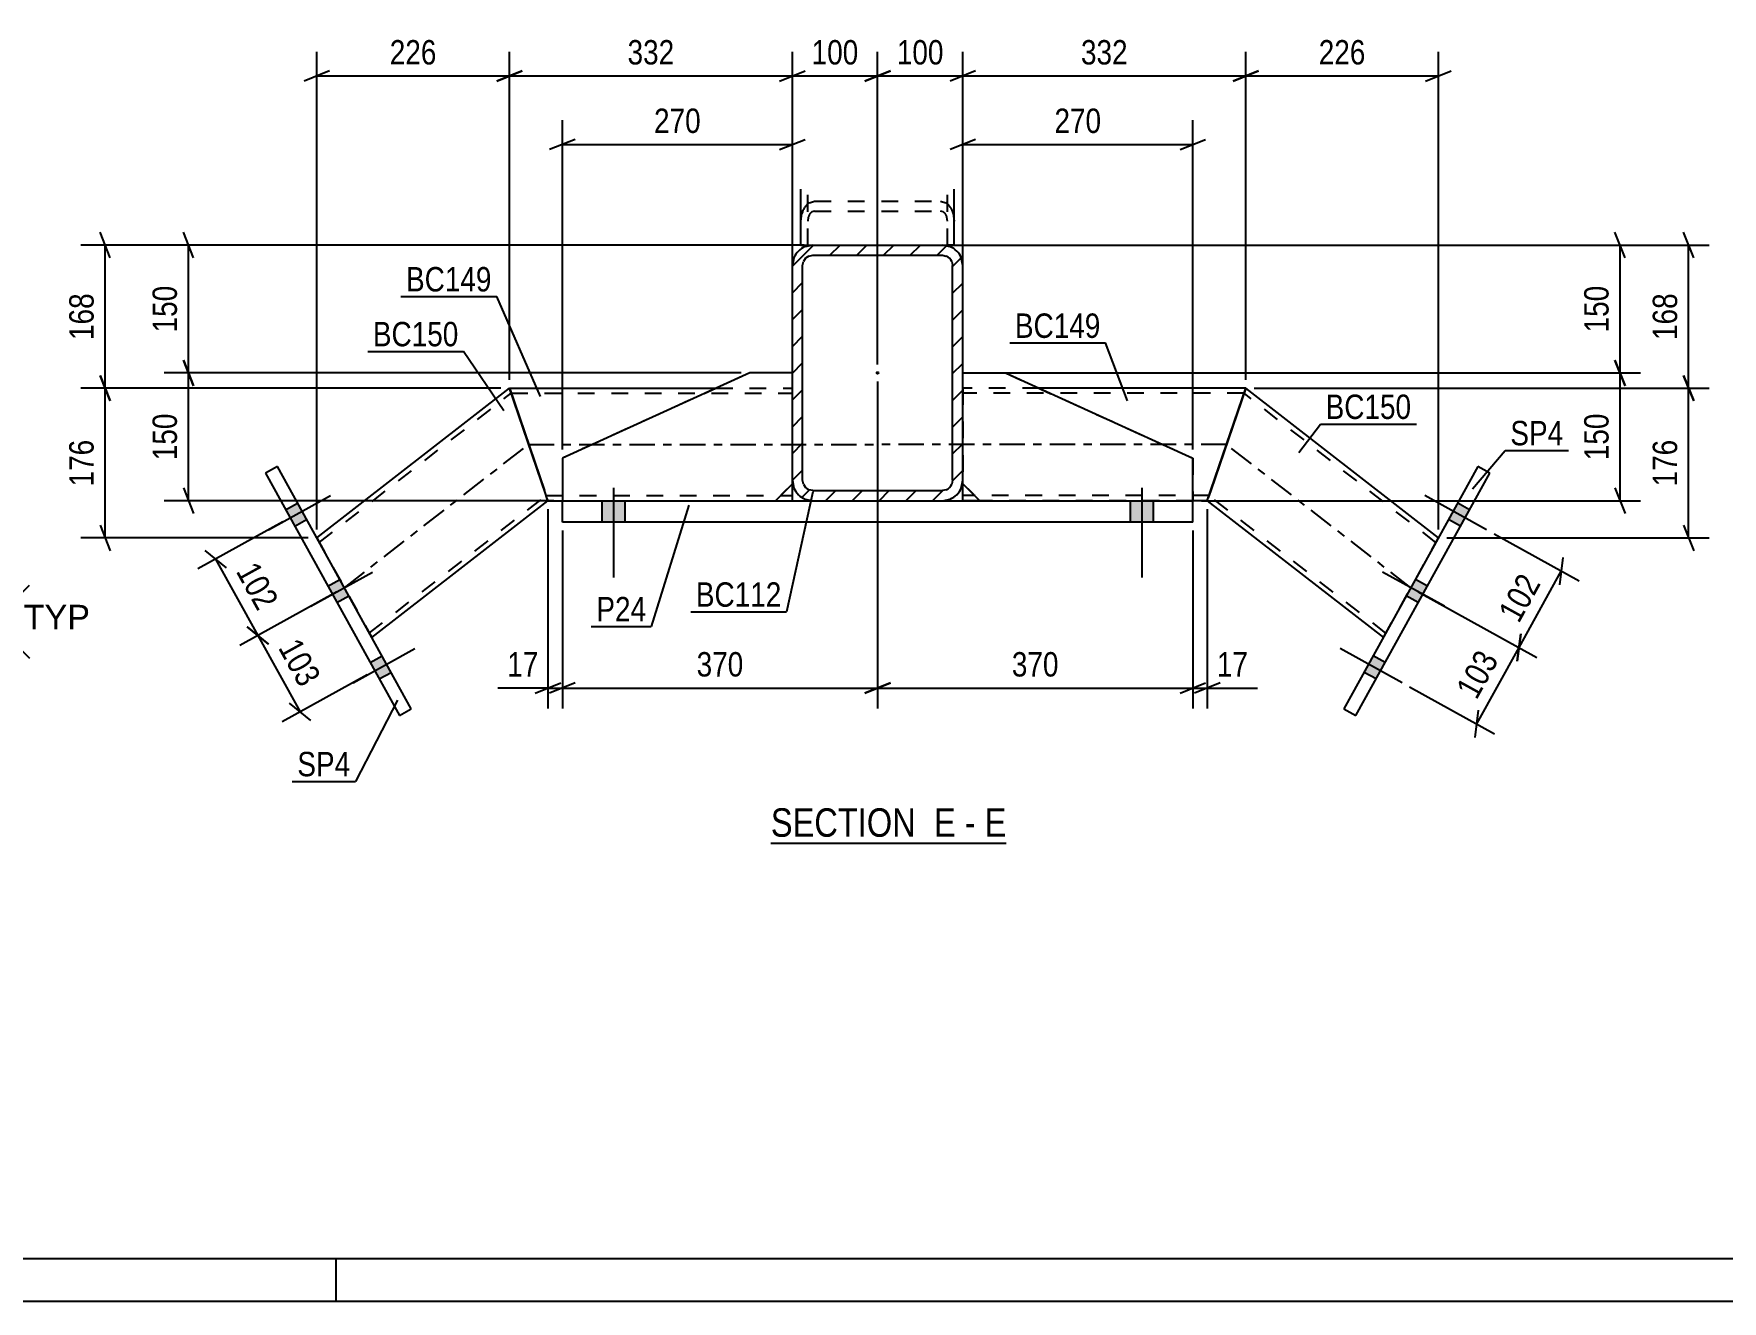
# Model space of a CAD drawing. Header units: millimetres. Extents: x -95 to 746, y -460 to 134.
# Drawn here: x 80.8 to 279, y -460.3 to -311.5 of the extents above; entities that cross this region are included whole.
import ezdxf

# ---------------------------------------------------------------- set-up
doc = ezdxf.new("R2010")
doc.units = ezdxf.units.MM
doc.linetypes.add('DXK_LINE_DOT2', pattern=[3.9198, 1.9599, -1.9599])
doc.linetypes.add('DXK_LINE_DOT3', pattern=[5.9187, 2.979, -0.9799, 0.9799, -0.9799])
doc.styles.add('Arial', font='ARIAL.TTF', dxfattribs={"height": 0.2})
doc.styles.add('Arial Narrow', font='ARIALN.TTF', dxfattribs={"height": 0.2})

# ---------------------------------------------------------------- blocks, each defined once
blk = doc.blocks.new('Unknown-389780219-19542')
at = {"color": 5, "linetype": 'Continuous'}
for p, q in [((-89.69, -455.27), (741.31, -455.27)), ((116.31, -460.27), (116.31, -455.27)), ((-94.69, -460.27), (746.31, -460.27))]:
    blk.add_line(p, q, dxfattribs=at)
blk = doc.blocks.new('Unknown-389780219-19 - 40084')
at = {"color": 6, "linetype": 'Continuous'}
blk.add_line((167.33, -406.5), (194.97, -406.5), dxfattribs=at)
at = {"color": 0, "linetype": 'Continuous'}
for points in [[(185.44, -405.75), (185.44, -402.25), (167.33, -402.25), (167.33, -405.75)], [(189.04, -405.75), (189.04, -402.25), (186.49, -402.25), (186.49, -405.75)], [(191.37, -405.75), (191.37, -402.25), (190.09, -402.25), (190.09, -405.75)], [(194.97, -405.75), (194.97, -402.25), (192.42, -402.25), (192.42, -405.75)]]:
    blk.add_wipeout(points, dxfattribs=at)
at = {"color": 7, "linetype": 'Continuous', "style": 'Arial Narrow'}
for s, p in [('SECTION ', (167.33, -405.75)), ('E', (186.49, -405.75)), ('-', (190.09, -405.75)), ('E', (192.42, -405.75))]:
    blk.add_text(s, height=3.34, dxfattribs=at).set_placement(p)
blk = doc.blocks.new('Part-389780219-40167 - 40084')
at = {"color": 2, "linetype": 'Continuous'}
for p, q in [((109.41, -362.29), (108.01, -363.07)), ((125.13, -390.74), (109.41, -362.29)), ((108.01, -363.07), (123.73, -391.51)), ((123.73, -391.51), (125.13, -390.74))]:
    blk.add_line(p, q, dxfattribs=at)
blk = doc.blocks.new('Part-389780219-40157 - 40084')
at = {"color": 2, "linetype": 'Continuous'}
for p, q in [((114.04, -370.67), (136.65, -353.1)), ((136.65, -353.1), (136.68, -353.19)), ((136.68, -353.19), (140.76, -365.1)), ((120.5, -382.36), (141.17, -366.3)), ((141.17, -366.3), (140.76, -365.1))]:
    blk.add_line(p, q, dxfattribs=at)
at = {"color": 7, "linetype": 'DXK_LINE_DOT2'}
for p, q in [((114.33, -371.2), (136.85, -353.7)), ((120.21, -381.83), (140.97, -365.7)), ((141.14, -366.21), (141.05, -365.95)), ((141.17, -366.3), (141.14, -366.21)), ((114.04, -370.67), (120.5, -382.36))]:
    blk.add_line(p, q, dxfattribs=at)
at = {"color": 7, "linetype": 'DXK_LINE_DOT3'}
blk.add_line((117.27, -376.52), (138.91, -359.7), dxfattribs=at)
blk = doc.blocks.new('Part-389780219-40133 - 40084')
at = {"color": 2, "linetype": 'Continuous'}
for p, q in [((142.86, -366.31), (142.86, -366.31)), ((142.86, -368.81), (142.86, -366.31)), ((142.86, -366.31), (216.86, -366.31)), ((216.86, -366.31), (216.86, -366.31)), ((216.86, -368.81), (216.86, -366.31)), ((142.86, -368.81), (142.86, -368.81)), ((216.86, -368.81), (142.86, -368.81)), ((216.86, -368.81), (216.86, -368.81))]:
    blk.add_line(p, q, dxfattribs=at)
at = {"color": 7, "linetype": 'DXK_LINE_DOT2'}
for p, q in [((142.86, -366.31), (216.86, -366.31)), ((216.86, -368.81), (142.86, -368.81))]:
    blk.add_line(p, q, dxfattribs=at)
blk = doc.blocks.new('Part-389780219-40085 - 40084')
at = {"color": 2, "linetype": 'Continuous'}
for p, q in [((170.86, -336.3), (170.86, -329.74)), ((188.86, -336.3), (188.86, -329.74)), ((170.86, -336.3), (172.26, -336.3)), ((187.46, -336.3), (188.39, -336.3)), ((188.39, -336.3), (188.86, -336.3))]:
    blk.add_line(p, q, dxfattribs=at)
at = {"color": 7, "linetype": 'DXK_LINE_DOT2'}
for p, q in [((171.66, -336.3), (171.66, -329.74)), ((188.06, -336.3), (188.06, -329.74)), ((170.86, -333.48), (170.98, -332.59)), ((171.85, -331.33), (172.46, -331.15)), ((172.46, -332.32), (172.16, -332.4)), ((172.46, -331.15), (187.26, -331.15)), ((172.46, -332.32), (187.26, -332.32)), ((187.26, -331.15), (187.87, -331.33)), ((187.57, -332.4), (187.26, -332.32)), ((188.74, -332.59), (188.86, -333.48)), ((171.72, -333.04), (171.66, -333.48)), ((188.06, -333.48), (188, -333.04)), ((172.26, -336.3), (187.87, -336.3)), ((188.74, -336.3), (188.06, -336.3))]:
    blk.add_line(p, q, dxfattribs=at)
for centre, radius, start, end in [((173.05, -333.08), 2.13, 124.4664, 166.7051), ((172.76, -333.28), 1.06, 124.4664, 166.7051), ((186.97, -333.28), 1.06, 13.2949, 55.5336), ((186.67, -333.08), 2.13, 13.2949, 55.5336)]:
    blk.add_arc(centre, radius, start, end, dxfattribs=at)
blk = doc.blocks.new('Part-389780219-40146 - 40084')
at = {"color": 7, "linetype": 'DXK_LINE_DOT2'}
for p, q in [((198.81, -353.1), (189.86, -353.1)), ((189.86, -353.19), (189.86, -353.1)), ((189.86, -353.1), (189.86, -364.31)), ((222.87, -353.7), (189.86, -353.7)), ((189.86, -365.56), (189.86, -365.1)), ((189.86, -365.53), (189.86, -365.33)), ((189.86, -365.56), (189.86, -365.53)), ((189.86, -365.66), (189.86, -365.56)), ((189.86, -365.56), (189.86, -365.66)), ((189.86, -365.7), (189.86, -365.66)), ((189.86, -365.66), (189.86, -365.7)), ((189.86, -365.95), (189.86, -365.66)), ((218.76, -365.7), (189.86, -365.7)), ((216.86, -366.3), (191.85, -366.3))]:
    blk.add_line(p, q, dxfattribs=at)
at = {"color": 2, "linetype": 'Continuous'}
for p, q in [((223.08, -353.1), (198.81, -353.1)), ((218.55, -366.3), (223.08, -353.1)), ((189.86, -365.1), (189.86, -364.31)), ((189.86, -365.95), (189.86, -365.1)), ((189.86, -366.21), (189.86, -365.95)), ((189.86, -366.3), (189.86, -366.21)), ((191.85, -366.3), (189.86, -366.3)), ((218.55, -366.3), (216.86, -366.3))]:
    blk.add_line(p, q, dxfattribs=at)
at = {"color": 7, "linetype": 'DXK_LINE_DOT3'}
blk.add_line((220.81, -359.7), (179.86, -359.7), dxfattribs=at)
blk = doc.blocks.new('Part-389780219-40147 - 40084')
at = {"color": 2, "linetype": 'Continuous'}
for p, q in [((223.08, -353.1), (218.96, -365.1)), ((245.69, -370.67), (223.08, -353.1)), ((218.58, -366.21), (218.55, -366.3)), ((218.55, -366.3), (239.23, -382.37)), ((218.58, -366.21), (218.96, -365.1))]:
    blk.add_line(p, q, dxfattribs=at)
at = {"color": 7, "linetype": 'DXK_LINE_DOT2'}
for p, q in [((245.39, -371.2), (222.87, -353.7)), ((218.96, -365.1), (218.67, -365.95)), ((239.52, -381.84), (218.76, -365.7)), ((239.23, -382.37), (245.69, -370.67))]:
    blk.add_line(p, q, dxfattribs=at)
at = {"color": 7, "linetype": 'DXK_LINE_DOT3'}
blk.add_line((242.46, -376.52), (220.81, -359.7), dxfattribs=at)
blk = doc.blocks.new('Part-389780219-40156 - 40084')
at = {"color": 2, "linetype": 'Continuous'}
for p, q in [((136.65, -353.1), (160.92, -353.1)), ((140.92, -365.56), (136.65, -353.1)), ((169.86, -365.1), (169.86, -364.31)), ((141.05, -365.95), (140.92, -365.56)), ((141.14, -366.21), (141.05, -365.95)), ((141.17, -366.3), (141.14, -366.21)), ((141.17, -366.3), (142.86, -366.3)), ((167.87, -366.3), (169.86, -366.3)), ((169.86, -366.3), (169.86, -365.1))]:
    blk.add_line(p, q, dxfattribs=at)
at = {"color": 7, "linetype": 'DXK_LINE_DOT2'}
for p, q in [((136.85, -353.7), (169.86, -353.7)), ((160.92, -353.1), (169.86, -353.1)), ((169.86, -364.31), (169.86, -353.1)), ((169.86, -353.75), (169.86, -353.7)), ((140.97, -365.7), (169.86, -365.7)), ((141.17, -366.3), (141.14, -366.21)), ((142.86, -366.3), (167.87, -366.3)), ((169.86, -366.21), (169.86, -365.95)), ((169.86, -366.3), (169.86, -366.21))]:
    blk.add_line(p, q, dxfattribs=at)
at = {"color": 7, "linetype": 'DXK_LINE_DOT3'}
blk.add_line((138.91, -359.7), (179.86, -359.7), dxfattribs=at)
blk = doc.blocks.new('Part-389780219-40166 - 40084')
at = {"color": 2, "linetype": 'Continuous'}
for p, q in [((250.32, -362.3), (234.6, -390.74)), ((251.72, -363.07), (250.32, -362.3)), ((236, -391.52), (251.72, -363.07)), ((234.6, -390.74), (236, -391.52))]:
    blk.add_line(p, q, dxfattribs=at)
blk = doc.blocks.new('Part-389780219-40168 - 40084')
at = {"color": 7, "linetype": 'DXK_LINE_DOT2'}
for p, q in [((189.86, -364.31), (189.86, -351.31)), ((189.86, -351.31), (194.86, -351.31)), ((194.86, -351.31), (216.86, -361.31)), ((216.86, -361.31), (216.86, -366.31)), ((191.86, -366.31), (189.86, -364.31)), ((216.86, -366.31), (191.86, -366.31))]:
    blk.add_line(p, q, dxfattribs=at)
blk = doc.blocks.new('Part-389780219-40169 - 40084')
at = {"color": 7, "linetype": 'DXK_LINE_DOT2'}
for p, q in [((189.86, -364.31), (189.86, -351.31)), ((189.86, -351.31), (194.86, -351.31)), ((194.86, -351.31), (216.86, -361.31)), ((216.86, -361.31), (216.86, -366.31)), ((191.86, -366.31), (189.86, -364.31)), ((216.86, -366.31), (191.86, -366.31))]:
    blk.add_line(p, q, dxfattribs=at)
blk = doc.blocks.new('Part-389780219-40170 - 40084')
at = {"color": 2, "linetype": 'Continuous'}
for p, q in [((189.86, -351.31), (194.86, -351.31)), ((194.86, -351.31), (216.86, -361.31)), ((216.86, -366.31), (216.86, -361.31)), ((189.86, -364.31), (189.86, -363.9)), ((191.86, -366.31), (189.86, -364.31))]:
    blk.add_line(p, q, dxfattribs=at)
at = {"color": 7, "linetype": 'DXK_LINE_DOT2'}
for p, q in [((189.86, -363.9), (189.86, -351.31)), ((216.86, -366.31), (191.86, -366.31))]:
    blk.add_line(p, q, dxfattribs=at)
blk = doc.blocks.new('Part-389780219-40171 - 40084')
at = {"color": 7, "linetype": 'DXK_LINE_DOT2'}
for p, q in [((164.86, -351.31), (142.86, -361.31)), ((169.86, -351.31), (164.86, -351.31)), ((169.86, -364.31), (169.86, -351.31)), ((142.86, -361.31), (142.86, -366.31)), ((167.86, -366.31), (169.86, -364.31)), ((142.86, -366.31), (167.86, -366.31))]:
    blk.add_line(p, q, dxfattribs=at)
blk = doc.blocks.new('Part-389780219-40172 - 40084')
at = {"color": 7, "linetype": 'DXK_LINE_DOT2'}
for p, q in [((164.86, -351.31), (142.86, -361.31)), ((169.86, -351.31), (164.86, -351.31)), ((169.86, -364.31), (169.86, -351.31)), ((142.86, -361.31), (142.86, -366.31)), ((167.86, -366.31), (169.86, -364.31)), ((142.86, -366.31), (167.86, -366.31))]:
    blk.add_line(p, q, dxfattribs=at)
blk = doc.blocks.new('Part-389780219-40173 - 40084')
at = {"color": 2, "linetype": 'Continuous'}
for p, q in [((164.86, -351.31), (142.86, -361.31)), ((169.86, -351.31), (164.86, -351.31)), ((142.86, -361.31), (142.86, -366.31)), ((169.86, -364.31), (167.86, -366.31)), ((169.86, -363.9), (169.86, -364.31))]:
    blk.add_line(p, q, dxfattribs=at)
at = {"color": 7, "linetype": 'DXK_LINE_DOT2'}
for p, q in [((169.86, -363.9), (169.86, -351.31)), ((142.86, -366.31), (167.86, -366.31))]:
    blk.add_line(p, q, dxfattribs=at)
blk = doc.blocks.new('Part-389780219-40191 - 40084')
at = {"linetype": 'Continuous'}
h = blk.add_hatch(dxfattribs=at)
h.set_pattern_fill('', scale=0.7, style=0, pattern_type=0)
h.set_pattern_definition([(45, (169.8613, -363.9027), (-1.57154, 1.57154), [])])
h.paths.add_polyline_path([(169.86, -338.7), (169.86, -363.9), (170.04, -364.82), (170.56, -365.6), (171.34, -366.12), (172.26, -366.3), (187.46, -366.3), (188.38, -366.12), (189.16, -365.6), (189.68, -364.82), (189.86, -363.9), (189.86, -338.7), (189.68, -337.78), (189.16, -337.01), (188.38, -336.49), (187.46, -336.3), (172.26, -336.3), (171.34, -336.49), (170.56, -337.01), (170.04, -337.78)])
h.paths.add_polyline_path([(171.41, -337.85), (171.8, -337.59), (172.26, -337.5), (187.46, -337.5), (187.92, -337.59), (188.31, -337.85), (188.57, -338.24), (188.66, -338.7), (188.66, -363.9), (188.57, -364.36), (188.31, -364.75), (187.92, -365.01), (187.46, -365.1), (172.26, -365.1), (171.8, -365.01), (171.41, -364.75), (171.15, -364.36), (171.06, -363.9), (171.06, -338.7), (171.15, -338.24)])
blk.add_hatch(color=30, dxfattribs=at).paths.add_polyline_path([(179.86, -351.4, -1), (179.86, -351.2, -1)])
at = {"color": 2, "linetype": 'Continuous'}
for p, q in [((172.26, -336.3), (171.34, -336.49)), ((172.26, -336.3), (187.46, -336.3)), ((188.38, -336.49), (187.46, -336.3)), ((170.04, -337.78), (169.86, -338.7)), ((169.86, -363.9), (169.86, -338.7)), ((171.06, -338.7), (171.15, -338.24)), ((171.06, -363.9), (171.06, -338.7)), ((171.8, -337.59), (172.26, -337.5)), ((172.26, -337.5), (187.46, -337.5)), ((187.46, -337.5), (187.92, -337.59)), ((188.57, -338.24), (188.66, -338.7)), ((188.66, -363.9), (188.66, -338.7)), ((189.86, -338.7), (189.68, -337.78)), ((189.86, -363.9), (189.86, -338.7)), ((169.86, -363.9), (170.04, -364.82)), ((171.15, -364.36), (171.06, -363.9)), ((188.66, -363.9), (188.57, -364.36)), ((189.68, -364.82), (189.86, -363.9)), ((171.34, -366.12), (172.26, -366.3)), ((172.26, -365.1), (171.8, -365.01)), ((172.26, -365.1), (187.46, -365.1)), ((172.26, -366.3), (187.46, -366.3)), ((187.92, -365.01), (187.46, -365.1)), ((187.46, -366.3), (188.38, -366.12))]:
    blk.add_line(p, q, dxfattribs=at)
at = {"color": 30, "linetype": 'DXK_LINE_DOT3'}
blk.add_line((179.86, -351.3), (179.86, -351.3), dxfattribs=at)
at = {"color": 30, "linetype": 'Continuous'}
blk.add_circle((179.86, -351.3), 0.1, dxfattribs=at)
at = {"color": 2, "linetype": 'Continuous'}
for centre, radius, start, end in [((172.26, -338.7), 2.4, 112.5, 157.5), ((187.46, -338.7), 2.4, 22.5, 67.5), ((172.26, -338.7), 1.2, 112.5, 157.5), ((187.46, -338.7), 1.2, 22.5, 67.5), ((172.26, -363.9), 1.2, 202.5, 247.5), ((187.46, -363.9), 1.2, 292.5, 337.5), ((172.26, -363.9), 2.4, 202.5, 247.5), ((187.46, -363.9), 2.4, 292.5, 337.5)]:
    blk.add_arc(centre, radius, start, end, dxfattribs=at)
blk = doc.blocks.new('Bolt-389780219-40302 - 40084')
at = {"linetype": 'Continuous'}
blk.add_hatch(color=1, dxfattribs=at).paths.add_polyline_path([(147.51, -368.81), (150.21, -368.81), (150.21, -366.31), (147.51, -366.31)])
blk.add_hatch(color=1, dxfattribs=at).paths.add_polyline_path([(147.51, -368.81), (150.21, -368.81), (150.21, -366.31), (147.51, -366.31)])
blk.add_hatch(color=1, dxfattribs=at).paths.add_polyline_path([(147.51, -368.81), (150.21, -368.81), (150.21, -366.31), (147.51, -366.31)])
at = {"color": 1, "linetype": 'Continuous'}
for p, q in [((147.51, -366.31), (147.51, -368.81)), ((147.51, -366.31), (147.51, -368.81)), ((147.51, -366.31), (147.51, -368.81)), ((148.86, -364.81), (148.86, -375.31)), ((148.86, -364.81), (148.86, -375.31)), ((148.86, -364.81), (148.86, -375.31)), ((150.21, -366.31), (150.21, -368.81)), ((150.21, -366.31), (150.21, -368.81)), ((150.21, -366.31), (150.21, -368.81))]:
    blk.add_line(p, q, dxfattribs=at)
blk = doc.blocks.new('Bolt-389780219-40303 - 40084')
at = {"linetype": 'Continuous'}
blk.add_hatch(color=1, dxfattribs=at).paths.add_polyline_path([(209.51, -368.81), (212.21, -368.81), (212.21, -366.31), (209.51, -366.31)])
blk.add_hatch(color=1, dxfattribs=at).paths.add_polyline_path([(209.51, -368.81), (212.21, -368.81), (212.21, -366.31), (209.51, -366.31)])
blk.add_hatch(color=1, dxfattribs=at).paths.add_polyline_path([(209.51, -368.81), (212.21, -368.81), (212.21, -366.31), (209.51, -366.31)])
at = {"color": 1, "linetype": 'Continuous'}
for p, q in [((209.51, -366.31), (209.51, -368.81)), ((209.51, -366.31), (209.51, -368.81)), ((209.51, -366.31), (209.51, -368.81)), ((210.86, -364.81), (210.86, -375.31)), ((210.86, -364.81), (210.86, -375.31)), ((210.86, -364.81), (210.86, -375.31)), ((212.21, -366.31), (212.21, -368.81)), ((212.21, -366.31), (212.21, -368.81)), ((212.21, -366.31), (212.21, -368.81))]:
    blk.add_line(p, q, dxfattribs=at)
blk = doc.blocks.new('Bolt-389780219-40316 - 40084')
at = {"linetype": 'Continuous'}
for points in [[(248.28, -369.28), (249.35, -367.36), (247.95, -366.59), (246.88, -368.51)], [(248.28, -369.28), (249.35, -367.36), (247.95, -366.59), (246.88, -368.51)], [(248.28, -369.28), (249.35, -367.36), (247.95, -366.59), (246.88, -368.51)], [(243.32, -378.26), (244.39, -376.33), (242.99, -375.56), (241.92, -377.48)], [(243.32, -378.26), (244.39, -376.33), (242.99, -375.56), (241.92, -377.48)], [(238.37, -387.23), (239.43, -385.3), (238.03, -384.53), (236.97, -386.45)], [(238.37, -387.23), (239.43, -385.3), (238.03, -384.53), (236.97, -386.45)], [(238.37, -387.23), (239.43, -385.3), (238.03, -384.53), (236.97, -386.45)]]:
    blk.add_hatch(color=1, dxfattribs=at).paths.add_polyline_path(points)
at = {"color": 1, "linetype": 'Continuous'}
for p, q in [((251.35, -369.72), (244.09, -365.71)), ((251.35, -369.72), (244.09, -365.71)), ((251.35, -369.72), (244.09, -365.71)), ((249.35, -367.36), (247.95, -366.59)), ((249.35, -367.36), (247.95, -366.59)), ((249.35, -367.36), (247.95, -366.59)), ((248.28, -369.28), (246.88, -368.51)), ((248.28, -369.28), (246.88, -368.51)), ((248.28, -369.28), (246.88, -368.51)), ((246.4, -378.7), (239.13, -374.68)), ((246.4, -378.7), (239.13, -374.68)), ((244.39, -376.33), (242.99, -375.56)), ((244.39, -376.33), (242.99, -375.56)), ((243.32, -378.26), (241.92, -377.48)), ((243.32, -378.26), (241.92, -377.48)), ((241.44, -387.67), (234.17, -383.65)), ((241.44, -387.67), (234.17, -383.65)), ((241.44, -387.67), (234.17, -383.65)), ((238.37, -387.23), (236.97, -386.45)), ((238.37, -387.23), (236.97, -386.45)), ((238.37, -387.23), (236.97, -386.45)), ((239.43, -385.3), (238.03, -384.53)), ((239.43, -385.3), (238.03, -384.53)), ((239.43, -385.3), (238.03, -384.53))]:
    blk.add_line(p, q, dxfattribs=at)
blk = doc.blocks.new('Bolt-389780219-40317 - 40084')
at = {"linetype": 'Continuous'}
for points in [[(110.38, -367.36), (111.44, -369.28), (112.84, -368.51), (111.78, -366.58)], [(110.38, -367.36), (111.44, -369.28), (112.84, -368.51), (111.78, -366.58)], [(110.38, -367.36), (111.44, -369.28), (112.84, -368.51), (111.78, -366.58)], [(115.34, -376.33), (116.4, -378.25), (117.8, -377.48), (116.74, -375.55)], [(115.34, -376.33), (116.4, -378.25), (117.8, -377.48), (116.74, -375.55)], [(120.29, -385.3), (121.36, -387.23), (122.76, -386.45), (121.69, -384.53)], [(120.29, -385.3), (121.36, -387.23), (122.76, -386.45), (121.69, -384.53)], [(120.29, -385.3), (121.36, -387.23), (122.76, -386.45), (121.69, -384.53)]]:
    blk.add_hatch(color=1, dxfattribs=at).paths.add_polyline_path(points)
at = {"color": 1, "linetype": 'Continuous'}
for p, q in [((108.37, -369.72), (115.64, -365.71)), ((108.37, -369.72), (115.64, -365.71)), ((108.37, -369.72), (115.64, -365.71)), ((110.38, -367.36), (111.78, -366.58)), ((110.38, -367.36), (111.78, -366.58)), ((110.38, -367.36), (111.78, -366.58)), ((111.44, -369.28), (112.84, -368.51)), ((111.44, -369.28), (112.84, -368.51)), ((111.44, -369.28), (112.84, -368.51)), ((113.33, -378.69), (120.59, -374.68)), ((113.33, -378.69), (120.59, -374.68)), ((115.34, -376.33), (116.74, -375.55)), ((115.34, -376.33), (116.74, -375.55)), ((116.4, -378.25), (117.8, -377.48)), ((116.4, -378.25), (117.8, -377.48)), ((118.29, -387.67), (125.55, -383.65)), ((118.29, -387.67), (125.55, -383.65)), ((118.29, -387.67), (125.55, -383.65)), ((120.29, -385.3), (121.69, -384.53)), ((120.29, -385.3), (121.69, -384.53)), ((120.29, -385.3), (121.69, -384.53)), ((121.36, -387.23), (122.76, -386.45)), ((121.36, -387.23), (122.76, -386.45)), ((121.36, -387.23), (122.76, -386.45))]:
    blk.add_line(p, q, dxfattribs=at)
blk = doc.blocks.new('StraightDimension-389780219-43541 - 40084')
at = {"color": 7, "linetype": 'Continuous'}
for p, q in [((275.66, -337.8), (274.46, -334.8)), ((188.46, -336.3), (277.46, -336.3)), ((275.06, -353.1), (275.06, -336.3)), ((274.46, -351.6), (275.66, -354.6)), ((224.08, -353.1), (277.46, -353.1))]:
    blk.add_line(p, q, dxfattribs=at)
at = {"color": 0}
blk.add_wipeout([(274.31, -341.36), (270.11, -341.36), (270.11, -348.04), (274.31, -348.04)], dxfattribs=at)
at = {"color": 3, "style": 'Arial Narrow'}
blk.add_text('168', height=2.863, rotation=90.0002, dxfattribs=at).set_placement((273.71, -347.44))
blk = doc.blocks.new('StraightDimension-389780219-42537 - 40084')
at = {"color": 7, "linetype": 'Continuous'}
for p, q in [((114.04, -369.67), (114.04, -313.6)), ((136.65, -352.1), (136.65, -313.6)), ((115.54, -315.85), (112.54, -317.05)), ((114.04, -316.45), (136.65, -316.45)), ((135.15, -317.05), (138.15, -315.85))]:
    blk.add_line(p, q, dxfattribs=at)
at = {"color": 0}
blk.add_wipeout([(128.68, -315.7), (128.68, -311.5), (122, -311.5), (122, -315.7)], dxfattribs=at)
at = {"color": 3, "style": 'Arial Narrow'}
blk.add_text('226', height=2.863, dxfattribs=at).set_placement((122.6, -315.1))
blk = doc.blocks.new('StraightDimension-389780219-42300 - 40084')
at = {"color": 7, "linetype": 'Continuous'}
for p, q in [((141.17, -367.3), (141.17, -390.69)), ((142.86, -369.81), (142.86, -390.69)), ((139.67, -388.89), (142.67, -387.69)), ((141.17, -388.29), (142.86, -388.29)), ((144.36, -387.69), (141.36, -388.89))]:
    blk.add_line(p, q, dxfattribs=at)
at = {"color": 0}
blk.add_wipeout([(140.65, -387.54), (140.65, -383.34), (135.79, -383.34), (135.79, -387.54)], dxfattribs=at)
at = {"color": 7, "linetype": 'Continuous'}
blk.add_line((141.17, -388.29), (135.27, -388.29), dxfattribs=at)
blk.add_line((141.17, -388.29), (135.27, -388.29), dxfattribs=at)
at = {"color": 3, "style": 'Arial Narrow'}
blk.add_text('17', height=2.863, dxfattribs=at).set_placement((136.39, -386.94))
blk = doc.blocks.new('StraightDimension-389780219-54265 - 40084')
at = {"color": 7, "linetype": 'Continuous'}
for p, q in [((243.33, -377), (257.25, -384.69)), ((255.35, -381.93), (254.95, -385.14)), ((250.19, -392.5), (255.15, -383.53)), ((242.31, -388.15), (252.29, -393.66)), ((249.99, -394.11), (250.39, -390.9))]:
    blk.add_line(p, q, dxfattribs=at)
at = {"color": 0}
blk.add_wipeout([(253.63, -384.73), (249.95, -382.7), (246.72, -388.55), (250.4, -390.58)], dxfattribs=at)
at = {"color": 3, "style": 'Arial Narrow'}
blk.add_text('103', height=2.863, rotation=61.0773, dxfattribs=at).set_placement((250.16, -389.77))
blk = doc.blocks.new('StraightDimension-389780219-43457 - 40084')
at = {"color": 7, "linetype": 'Continuous'}
for p, q in [((267.61, -352.81), (266.41, -349.81)), ((190.86, -351.31), (269.41, -351.31)), ((267.01, -366.31), (267.01, -351.31)), ((217.86, -366.31), (269.41, -366.31)), ((266.41, -364.81), (267.61, -367.81))]:
    blk.add_line(p, q, dxfattribs=at)
at = {"color": 0}
blk.add_wipeout([(266.26, -355.47), (262.06, -355.47), (262.06, -362.15), (266.26, -362.15)], dxfattribs=at)
at = {"color": 3, "style": 'Arial Narrow'}
blk.add_text('150', height=2.863, rotation=90.0002, dxfattribs=at).set_placement((265.66, -361.55))
blk = doc.blocks.new('StraightDimension-389780219-54210 - 40084')
at = {"color": 7, "linetype": 'Continuous'}
for p, q in [((116.39, -377), (105.01, -383.29)), ((105.86, -381.1), (108.37, -383.15)), ((107.12, -382.13), (112.07, -391.1)), ((119.95, -386.75), (109.97, -392.26)), ((113.32, -392.12), (110.82, -390.08))]:
    blk.add_line(p, q, dxfattribs=at)
at = {"color": 0}
blk.add_wipeout([(111.87, -389.18), (115.54, -387.14), (112.31, -381.29), (108.63, -383.33)], dxfattribs=at)
at = {"color": 3, "style": 'Arial Narrow'}
blk.add_text('103', height=2.863, rotation=-61.0773, dxfattribs=at).set_placement((109.45, -383.56))
blk = doc.blocks.new('StraightDimension-389780219-43104 - 40084')
at = {"color": 7, "linetype": 'Continuous'}
for p, q in [((189.86, -337.7), (189.86, -321.64)), ((216.86, -360.31), (216.86, -321.64)), ((191.36, -323.89), (188.36, -325.09)), ((189.86, -324.49), (216.86, -324.49)), ((215.36, -325.09), (218.36, -323.89))]:
    blk.add_line(p, q, dxfattribs=at)
at = {"color": 0}
blk.add_wipeout([(206.7, -323.74), (206.7, -319.54), (200.02, -319.54), (200.02, -323.74)], dxfattribs=at)
at = {"color": 3, "style": 'Arial Narrow'}
blk.add_text('270', height=2.863, dxfattribs=at).set_placement((200.62, -323.14))
blk = doc.blocks.new('StraightDimension-389780219-42869 - 40084')
at = {"color": 7, "linetype": 'Continuous'}
for p, q in [((99.57, -352.81), (98.37, -349.81)), ((163.86, -351.31), (96.12, -351.31)), ((98.97, -366.31), (98.97, -351.31)), ((141.86, -366.31), (96.12, -366.31)), ((98.37, -364.81), (99.57, -367.81))]:
    blk.add_line(p, q, dxfattribs=at)
at = {"color": 0}
blk.add_wipeout([(98.22, -355.47), (94.02, -355.47), (94.02, -362.15), (98.22, -362.15)], dxfattribs=at)
at = {"color": 3, "style": 'Arial Narrow'}
blk.add_text('150', height=2.863, rotation=90.0002, dxfattribs=at).set_placement((97.62, -361.55))
blk = doc.blocks.new('StraightDimension-389780219-42868 - 40084')
at = {"color": 7, "linetype": 'Continuous'}
for p, q in [((99.57, -337.8), (98.37, -334.8)), ((171.26, -336.3), (96.12, -336.3)), ((98.97, -351.31), (98.97, -336.3)), ((98.37, -349.81), (99.57, -352.81)), ((163.86, -351.31), (96.12, -351.31))]:
    blk.add_line(p, q, dxfattribs=at)
at = {"color": 0}
blk.add_wipeout([(98.22, -340.46), (94.02, -340.46), (94.02, -347.15), (98.22, -347.15)], dxfattribs=at)
at = {"color": 3, "style": 'Arial Narrow'}
blk.add_text('150', height=2.863, rotation=90.0002, dxfattribs=at).set_placement((97.62, -346.55))
blk = doc.blocks.new('StraightDimension-389780219-42782 - 40084')
at = {"color": 7, "linetype": 'Continuous'}
for p, q in [((89.79, -354.6), (88.59, -351.6)), ((135.65, -353.1), (86.34, -353.1)), ((89.19, -370.67), (89.19, -353.1)), ((88.59, -369.17), (89.79, -372.17)), ((113.04, -370.67), (86.34, -370.67))]:
    blk.add_line(p, q, dxfattribs=at)
at = {"color": 0}
blk.add_wipeout([(88.44, -358.54), (84.24, -358.54), (84.24, -365.23), (88.44, -365.23)], dxfattribs=at)
at = {"color": 3, "style": 'Arial Narrow'}
blk.add_text('176', height=2.863, rotation=90.0002, dxfattribs=at).set_placement((87.84, -364.63))
blk = doc.blocks.new('StraightDimension-389780219-42533 - 40084')
at = {"color": 7, "linetype": 'Continuous'}
for p, q in [((189.86, -350.31), (189.86, -313.6)), ((223.08, -352.1), (223.08, -313.6)), ((191.36, -315.85), (188.36, -317.05)), ((189.86, -316.45), (223.08, -316.45)), ((221.58, -317.05), (224.58, -315.85))]:
    blk.add_line(p, q, dxfattribs=at)
at = {"color": 0}
blk.add_wipeout([(209.81, -315.7), (209.81, -311.5), (203.13, -311.5), (203.13, -315.7)], dxfattribs=at)
at = {"color": 3, "style": 'Arial Narrow'}
blk.add_text('332', height=2.863, dxfattribs=at).set_placement((203.73, -315.1))
blk = doc.blocks.new('StraightDimension-389780219-42532 - 40084')
at = {"color": 7, "linetype": 'Continuous'}
for p, q in [((223.08, -352.1), (223.08, -313.6)), ((245.69, -369.67), (245.69, -313.6)), ((224.58, -315.85), (221.58, -317.05)), ((223.08, -316.45), (245.69, -316.45)), ((244.19, -317.05), (247.19, -315.85))]:
    blk.add_line(p, q, dxfattribs=at)
at = {"color": 0}
blk.add_wipeout([(237.72, -315.7), (237.72, -311.5), (231.04, -311.5), (231.04, -315.7)], dxfattribs=at)
at = {"color": 3, "style": 'Arial Narrow'}
blk.add_text('226', height=2.863, dxfattribs=at).set_placement((231.64, -315.1))
blk = doc.blocks.new('StraightDimension-389780219-42536 - 40084')
at = {"color": 7, "linetype": 'Continuous'}
for p, q in [((136.65, -352.1), (136.65, -313.6)), ((169.86, -350.31), (169.86, -313.6)), ((138.15, -315.85), (135.15, -317.05)), ((136.65, -316.45), (169.86, -316.45)), ((168.36, -317.05), (171.36, -315.85))]:
    blk.add_line(p, q, dxfattribs=at)
at = {"color": 0}
blk.add_wipeout([(156.6, -315.7), (156.6, -311.5), (149.91, -311.5), (149.91, -315.7)], dxfattribs=at)
at = {"color": 3, "style": 'Arial Narrow'}
blk.add_text('332', height=2.863, dxfattribs=at).set_placement((150.51, -315.1))
blk = doc.blocks.new('StraightDimension-389780219-42297 - 40084')
at = {"color": 7, "linetype": 'Continuous'}
for p, q in [((218.56, -367.31), (218.56, -390.69)), ((216.86, -369.81), (216.86, -390.69)), ((215.36, -388.89), (218.36, -387.69)), ((216.86, -388.29), (218.56, -388.29)), ((220.06, -387.69), (217.06, -388.89))]:
    blk.add_line(p, q, dxfattribs=at)
at = {"color": 0}
blk.add_wipeout([(223.94, -387.54), (223.94, -383.34), (219.08, -383.34), (219.08, -387.54)], dxfattribs=at)
at = {"color": 7, "linetype": 'Continuous'}
blk.add_line((218.56, -388.29), (224.47, -388.29), dxfattribs=at)
blk.add_line((218.56, -388.29), (224.47, -388.29), dxfattribs=at)
at = {"color": 3, "style": 'Arial Narrow'}
blk.add_text('17', height=2.863, dxfattribs=at).set_placement((219.68, -386.94))
blk = doc.blocks.new('StraightDimension-389780219-42534 - 40084')
at = {"color": 7, "linetype": 'Continuous'}
for p, q in [((179.86, -350.3), (179.86, -313.6)), ((189.86, -350.31), (189.86, -313.6)), ((178.36, -317.05), (181.36, -315.85)), ((179.86, -316.45), (189.86, -316.45)), ((191.36, -315.85), (188.36, -317.05))]:
    blk.add_line(p, q, dxfattribs=at)
at = {"color": 0}
blk.add_wipeout([(188.2, -315.7), (188.2, -311.5), (181.52, -311.5), (181.52, -315.7)], dxfattribs=at)
at = {"color": 3, "style": 'Arial Narrow'}
blk.add_text('100', height=2.863, dxfattribs=at).set_placement((182.12, -315.1))
blk = doc.blocks.new('StraightDimension-389780219-43542 - 40084')
at = {"color": 7, "linetype": 'Continuous'}
for p, q in [((275.66, -354.6), (274.46, -351.6)), ((224.08, -353.1), (277.46, -353.1)), ((275.06, -370.67), (275.06, -353.1)), ((274.46, -369.17), (275.66, -372.17)), ((246.69, -370.67), (277.46, -370.67))]:
    blk.add_line(p, q, dxfattribs=at)
at = {"color": 0}
blk.add_wipeout([(274.31, -358.55), (270.11, -358.55), (270.11, -365.23), (274.31, -365.23)], dxfattribs=at)
at = {"color": 3, "style": 'Arial Narrow'}
blk.add_text('176', height=2.863, rotation=90.0002, dxfattribs=at).set_placement((273.71, -364.63))
blk = doc.blocks.new('StraightDimension-389780219-42298 - 40084')
at = {"color": 7, "linetype": 'Continuous'}
for p, q in [((179.86, -352.3), (179.86, -390.69)), ((216.86, -369.81), (216.86, -390.69)), ((181.36, -387.69), (178.36, -388.89)), ((179.86, -388.29), (216.86, -388.29)), ((215.36, -388.89), (218.36, -387.69))]:
    blk.add_line(p, q, dxfattribs=at)
at = {"color": 0}
blk.add_wipeout([(201.7, -387.54), (201.7, -383.34), (195.02, -383.34), (195.02, -387.54)], dxfattribs=at)
at = {"color": 3, "style": 'Arial Narrow'}
blk.add_text('370', height=2.863, dxfattribs=at).set_placement((195.62, -386.94))
blk = doc.blocks.new('StraightDimension-389780219-42299 - 40084')
at = {"color": 7, "linetype": 'Continuous'}
for p, q in [((179.86, -352.3), (179.86, -390.69)), ((142.86, -369.81), (142.86, -390.69)), ((144.36, -387.69), (141.36, -388.89)), ((142.86, -388.29), (179.86, -388.29)), ((178.36, -388.89), (181.36, -387.69))]:
    blk.add_line(p, q, dxfattribs=at)
at = {"color": 0}
blk.add_wipeout([(164.7, -387.54), (164.7, -383.34), (158.02, -383.34), (158.02, -387.54)], dxfattribs=at)
at = {"color": 3, "style": 'Arial Narrow'}
blk.add_text('370', height=2.863, dxfattribs=at).set_placement((158.62, -386.94))
blk = doc.blocks.new('StraightDimension-389780219-42535 - 40084')
at = {"color": 7, "linetype": 'Continuous'}
for p, q in [((169.86, -350.31), (169.86, -313.6)), ((179.86, -350.3), (179.86, -313.6)), ((168.36, -317.05), (171.36, -315.85)), ((169.86, -316.45), (179.86, -316.45)), ((181.36, -315.85), (178.36, -317.05))]:
    blk.add_line(p, q, dxfattribs=at)
at = {"color": 0}
blk.add_wipeout([(178.2, -315.7), (178.2, -311.5), (171.52, -311.5), (171.52, -315.7)], dxfattribs=at)
at = {"color": 3, "style": 'Arial Narrow'}
blk.add_text('100', height=2.863, dxfattribs=at).set_placement((172.12, -315.1))
blk = doc.blocks.new('StraightDimension-389780219-42781 - 40084')
at = {"color": 7, "linetype": 'Continuous'}
for p, q in [((89.79, -337.8), (88.59, -334.8)), ((171.26, -336.3), (86.34, -336.3)), ((89.19, -353.1), (89.19, -336.3)), ((88.59, -351.6), (89.79, -354.6)), ((135.65, -353.1), (86.34, -353.1))]:
    blk.add_line(p, q, dxfattribs=at)
at = {"color": 0}
blk.add_wipeout([(88.44, -341.36), (84.24, -341.36), (84.24, -348.04), (88.44, -348.04)], dxfattribs=at)
at = {"color": 3, "style": 'Arial Narrow'}
blk.add_text('168', height=2.863, rotation=90.0002, dxfattribs=at).set_placement((87.84, -347.44))
blk = doc.blocks.new('StraightDimension-389780219-43107 - 40084')
at = {"color": 7, "linetype": 'Continuous'}
for p, q in [((142.86, -360.31), (142.86, -321.64)), ((169.86, -337.7), (169.86, -321.64)), ((144.36, -323.89), (141.36, -325.09)), ((142.86, -324.49), (169.86, -324.49)), ((168.36, -325.09), (171.36, -323.89))]:
    blk.add_line(p, q, dxfattribs=at)
at = {"color": 0}
blk.add_wipeout([(159.7, -323.74), (159.7, -319.54), (153.02, -319.54), (153.02, -323.74)], dxfattribs=at)
at = {"color": 3, "style": 'Arial Narrow'}
blk.add_text('270', height=2.863, dxfattribs=at).set_placement((153.62, -323.14))
blk = doc.blocks.new('StraightDimension-389780219-43456 - 40084')
at = {"color": 7, "linetype": 'Continuous'}
for p, q in [((267.61, -337.8), (266.41, -334.8)), ((188.46, -336.3), (269.41, -336.3)), ((267.01, -351.31), (267.01, -336.3)), ((266.41, -349.81), (267.61, -352.81)), ((190.86, -351.31), (269.41, -351.31))]:
    blk.add_line(p, q, dxfattribs=at)
at = {"color": 0}
blk.add_wipeout([(266.26, -340.46), (262.06, -340.46), (262.06, -347.15), (266.26, -347.15)], dxfattribs=at)
at = {"color": 3, "style": 'Arial Narrow'}
blk.add_text('150', height=2.863, rotation=90.0002, dxfattribs=at).set_placement((265.66, -346.55))
blk = doc.blocks.new('StraightDimension-389780219-54211 - 40084')
at = {"color": 7, "linetype": 'Continuous'}
for p, q in [((110.04, -368.8), (100.06, -374.32)), ((100.91, -372.13), (103.41, -374.18)), ((102.16, -373.16), (107.12, -382.13)), ((116.39, -377), (105.01, -383.29)), ((108.37, -383.15), (105.86, -381.1))]:
    blk.add_line(p, q, dxfattribs=at)
at = {"color": 0}
blk.add_wipeout([(106.91, -380.2), (110.59, -378.17), (107.35, -372.32), (103.68, -374.35)], dxfattribs=at)
at = {"color": 3, "style": 'Arial Narrow'}
blk.add_text('102', height=2.863, rotation=-61.0773, dxfattribs=at).set_placement((104.49, -374.59))
blk = doc.blocks.new('StraightDimension-389780219-54264 - 40084')
at = {"color": 7, "linetype": 'Continuous'}
for p, q in [((252.23, -370.21), (262.21, -375.72)), ((255.15, -383.53), (260.11, -374.56)), ((260.31, -372.96), (259.9, -376.16)), ((243.33, -377), (257.25, -384.69)), ((254.95, -385.14), (255.35, -381.93))]:
    blk.add_line(p, q, dxfattribs=at)
at = {"color": 0}
blk.add_wipeout([(258.59, -375.76), (254.91, -373.73), (251.68, -379.58), (255.35, -381.61)], dxfattribs=at)
at = {"color": 3, "style": 'Arial Narrow'}
blk.add_text('102', height=2.863, rotation=61.0773, dxfattribs=at).set_placement((255.12, -380.79))
blk = doc.blocks.new('Mark-389780219-42337 - 40084')
at = {"color": 0}
blk.add_wipeout([(242.5, -356.71), (242.5, -353.71), (232.45, -353.71), (232.45, -356.71)], dxfattribs=at)
blk.add_wipeout([(242.5, -356.71), (242.5, -353.71), (232.45, -353.71), (232.45, -356.71)], dxfattribs=at)
at = {"color": 30, "linetype": 'Continuous'}
for p, q in [((229.31, -360.65), (231.85, -357.31)), ((231.85, -357.31), (243.1, -357.31))]:
    blk.add_line(p, q, dxfattribs=at)
at = {"color": 3, "style": 'Arial Narrow'}
blk.add_text('BC150', height=2.863, dxfattribs=at).set_placement((232.45, -356.71))
blk = doc.blocks.new('Mark-389780219-42340 - 40084')
at = {"color": 0}
blk.add_wipeout([(134.56, -341.74), (134.56, -338.74), (124.51, -338.74), (124.51, -341.74)], dxfattribs=at)
blk.add_wipeout([(134.56, -341.74), (134.56, -338.74), (124.51, -338.74), (124.51, -341.74)], dxfattribs=at)
at = {"color": 30, "linetype": 'Continuous'}
for p in [(123.91, -342.34), (140.28, -354.08)]:
    blk.add_line(p, (135.16, -342.34), dxfattribs=at)
at = {"color": 3, "style": 'Arial Narrow'}
blk.add_text('BC149', height=2.863, dxfattribs=at).set_placement((124.51, -341.74))
blk = doc.blocks.new('Mark-389780219-42358 - 40084')
at = {"color": 0}
blk.add_wipeout([(168.57, -378.75), (168.57, -375.75), (158.53, -375.75), (158.53, -378.75)], dxfattribs=at)
blk.add_wipeout([(168.57, -378.75), (168.57, -375.75), (158.53, -375.75), (158.53, -378.75)], dxfattribs=at)
at = {"color": 30, "linetype": 'Continuous'}
for p in [(172.27, -365.27), (157.93, -379.35)]:
    blk.add_line(p, (169.17, -379.35), dxfattribs=at)
at = {"color": 3, "style": 'Arial Narrow'}
blk.add_text('BC112', height=2.863, dxfattribs=at).set_placement((158.53, -378.75))
blk = doc.blocks.new('Mark-389780219-42331 - 40084')
at = {"color": 0}
blk.add_wipeout([(152.7, -380.46), (152.7, -377.46), (146.85, -377.46), (146.85, -380.46)], dxfattribs=at)
blk.add_wipeout([(152.7, -380.46), (152.7, -377.46), (146.85, -377.46), (146.85, -380.46)], dxfattribs=at)
at = {"color": 30, "linetype": 'Continuous'}
for p in [(157.69, -366.84), (146.25, -381.06)]:
    blk.add_line(p, (153.3, -381.06), dxfattribs=at)
at = {"color": 3, "style": 'Arial Narrow'}
blk.add_text('P24', height=2.863, dxfattribs=at).set_placement((146.85, -380.46))
blk = doc.blocks.new('Mark-389780219-42334 - 40084')
at = {"color": 0}
blk.add_wipeout([(206.03, -347.19), (206.03, -344.19), (195.98, -344.19), (195.98, -347.19)], dxfattribs=at)
blk.add_wipeout([(206.03, -347.19), (206.03, -344.19), (195.98, -344.19), (195.98, -347.19)], dxfattribs=at)
at = {"color": 30, "linetype": 'Continuous'}
for p in [(195.38, -347.79), (209.2, -354.59)]:
    blk.add_line(p, (206.63, -347.79), dxfattribs=at)
at = {"color": 3, "style": 'Arial Narrow'}
blk.add_text('BC149', height=2.863, dxfattribs=at).set_placement((195.98, -347.19))
blk = doc.blocks.new('Mark-389780219-42343 - 40084')
at = {"color": 0}
blk.add_wipeout([(130.67, -348.18), (130.67, -345.18), (120.62, -345.18), (120.62, -348.18)], dxfattribs=at)
blk.add_wipeout([(130.67, -348.18), (130.67, -345.18), (120.62, -345.18), (120.62, -348.18)], dxfattribs=at)
at = {"color": 30, "linetype": 'Continuous'}
for p in [(120.02, -348.78), (135.99, -355.75)]:
    blk.add_line(p, (131.27, -348.78), dxfattribs=at)
at = {"color": 3, "style": 'Arial Narrow'}
blk.add_text('BC150', height=2.863, dxfattribs=at).set_placement((120.62, -348.18))
blk = doc.blocks.new('Mark-389780219-42346 - 40084')
at = {"color": 0}
blk.add_wipeout([(260.34, -359.8), (260.34, -356.8), (254.13, -356.8), (254.13, -359.8)], dxfattribs=at)
blk.add_wipeout([(260.34, -359.8), (260.34, -356.8), (254.13, -356.8), (254.13, -359.8)], dxfattribs=at)
at = {"color": 30, "linetype": 'Continuous'}
for p, q in [((249.68, -364.9), (253.53, -360.4)), ((253.53, -360.4), (260.94, -360.4))]:
    blk.add_line(p, q, dxfattribs=at)
at = {"color": 3, "style": 'Arial Narrow'}
blk.add_text('SP4', height=2.863, dxfattribs=at).set_placement((254.13, -359.8))
blk = doc.blocks.new('Mark-389780219-42349 - 40084')
at = {"color": 0}
blk.add_wipeout([(117.96, -398.65), (117.96, -395.65), (111.75, -395.65), (111.75, -398.65)], dxfattribs=at)
blk.add_wipeout([(117.96, -398.65), (117.96, -395.65), (111.75, -395.65), (111.75, -398.65)], dxfattribs=at)
at = {"color": 30, "linetype": 'Continuous'}
for p in [(123.49, -389.7), (111.15, -399.25)]:
    blk.add_line(p, (118.56, -399.25), dxfattribs=at)
at = {"color": 3, "style": 'Arial Narrow'}
blk.add_text('SP4', height=2.863, dxfattribs=at).set_placement((111.75, -398.65))
blk = doc.blocks.new('WeldMark-389780219-54978 - 39094')
at = {"linetype": 'Continuous'}
for points in [[(45.47, -372.43), (42.98, -370.6), (46.04, -371.05)], [(60.13, -372.22), (58.98, -369.35), (61.35, -371.34)]]:
    blk.add_hatch(color=30, dxfattribs=at).paths.add_polyline_path(points)
at = {"color": 30, "linetype": 'Continuous'}
for p, q in [((42.98, -370.6), (67.03, -380.49)), ((58.98, -369.35), (67.03, -380.49)), ((67.03, -380.49), (76.03, -380.49))]:
    blk.add_line(p, q, dxfattribs=at)
at = {"color": 3, "linetype": 'Continuous'}
for q in [(74.74, -384.78), (71.31, -384.78)]:
    blk.add_line((71.31, -380.49), q, dxfattribs=at)
for start, end in [(90, 270), (270, 90)]:
    blk.add_arc((67.03, -380.49), 1.5, start, end, dxfattribs=at)
at = {"color": 0, "linetype": 'Continuous'}
blk.add_wipeout([(87.4, -381.39), (87.4, -378.39), (79.63, -378.39), (79.63, -381.39)], dxfattribs=at)
blk.add_wipeout([(87.4, -381.39), (87.4, -378.39), (79.63, -378.39), (79.63, -381.39)], dxfattribs=at)
at = {"color": 3, "linetype": 'Continuous'}
for q in [(80.31, -376.21), (80.31, -384.78)]:
    blk.add_line((76.03, -380.49), q, dxfattribs=at)
at = {"color": 3, "linetype": 'Continuous', "style": 'Arial'}
blk.add_text('TYP', height=2.865, dxfattribs=at).set_placement((79.63, -381.39))

msp = doc.modelspace()

# ---------------------------------------------------------------- block references
for name in ['Unknown-389780219-19542', 'Part-389780219-40085 - 40084', 'Part-389780219-40191 - 40084', 'Part-389780219-40171 - 40084', 'Part-389780219-40172 - 40084', 'Part-389780219-40173 - 40084', 'Part-389780219-40168 - 40084', 'Part-389780219-40169 - 40084', 'Part-389780219-40170 - 40084', 'Part-389780219-40157 - 40084', 'Part-389780219-40156 - 40084', 'Part-389780219-40146 - 40084', 'Part-389780219-40147 - 40084', 'Part-389780219-40167 - 40084', 'Part-389780219-40166 - 40084', 'Bolt-389780219-40317 - 40084', 'Part-389780219-40133 - 40084', 'Bolt-389780219-40302 - 40084', 'Bolt-389780219-40303 - 40084', 'Bolt-389780219-40316 - 40084']:
    msp.add_blockref(name, (0, 0))

# ---------------------------------------------------------------- next in the draw order: block references
for name in ['StraightDimension-389780219-42537 - 40084', 'StraightDimension-389780219-43541 - 40084', 'StraightDimension-389780219-54210 - 40084', 'StraightDimension-389780219-54265 - 40084', 'Unknown-389780219-19 - 40084']:
    msp.add_blockref(name, (0, 0))

# ---------------------------------------------------------------- next in the draw order: block references
for name in ['StraightDimension-389780219-43457 - 40084', 'StraightDimension-389780219-42300 - 40084', 'Mark-389780219-42349 - 40084']:
    msp.add_blockref(name, (0, 0))

# ---------------------------------------------------------------- next in the draw order: block references
for name in ['StraightDimension-389780219-43104 - 40084', 'StraightDimension-389780219-42869 - 40084']:
    msp.add_blockref(name, (0, 0))

# ---------------------------------------------------------------- next in the draw order: block references
for name in ['StraightDimension-389780219-42533 - 40084', 'StraightDimension-389780219-42868 - 40084']:
    msp.add_blockref(name, (0, 0))

# ---------------------------------------------------------------- next in the draw order: block references
for name in ['StraightDimension-389780219-42534 - 40084', 'StraightDimension-389780219-42532 - 40084', 'StraightDimension-389780219-42782 - 40084']:
    msp.add_blockref(name, (0, 0))

# ---------------------------------------------------------------- next in the draw order: block references
for name in ['StraightDimension-389780219-42536 - 40084', 'StraightDimension-389780219-42297 - 40084', 'WeldMark-389780219-54978 - 39094', 'StraightDimension-389780219-54211 - 40084']:
    msp.add_blockref(name, (0, 0))

# ---------------------------------------------------------------- next in the draw order: block references
for name in ['StraightDimension-389780219-42535 - 40084', 'StraightDimension-389780219-42298 - 40084', 'StraightDimension-389780219-43542 - 40084']:
    msp.add_blockref(name, (0, 0))

# ---------------------------------------------------------------- next in the draw order: block references
for name in ['StraightDimension-389780219-43456 - 40084', 'StraightDimension-389780219-42299 - 40084', 'Mark-389780219-42346 - 40084', 'StraightDimension-389780219-54264 - 40084']:
    msp.add_blockref(name, (0, 0))

# ---------------------------------------------------------------- next in the draw order: block references
for name in ['StraightDimension-389780219-42781 - 40084', 'Mark-389780219-42334 - 40084', 'Mark-389780219-42337 - 40084', 'Mark-389780219-42358 - 40084']:
    msp.add_blockref(name, (0, 0))

# ---------------------------------------------------------------- next in the draw order: block references
for name in ['StraightDimension-389780219-43107 - 40084', 'Mark-389780219-42340 - 40084', 'Mark-389780219-42331 - 40084']:
    msp.add_blockref(name, (0, 0))

# ---------------------------------------------------------------- next in the draw order: block references
msp.add_blockref('Mark-389780219-42343 - 40084', (0, 0))

doc.saveas('drawing.dxf')
